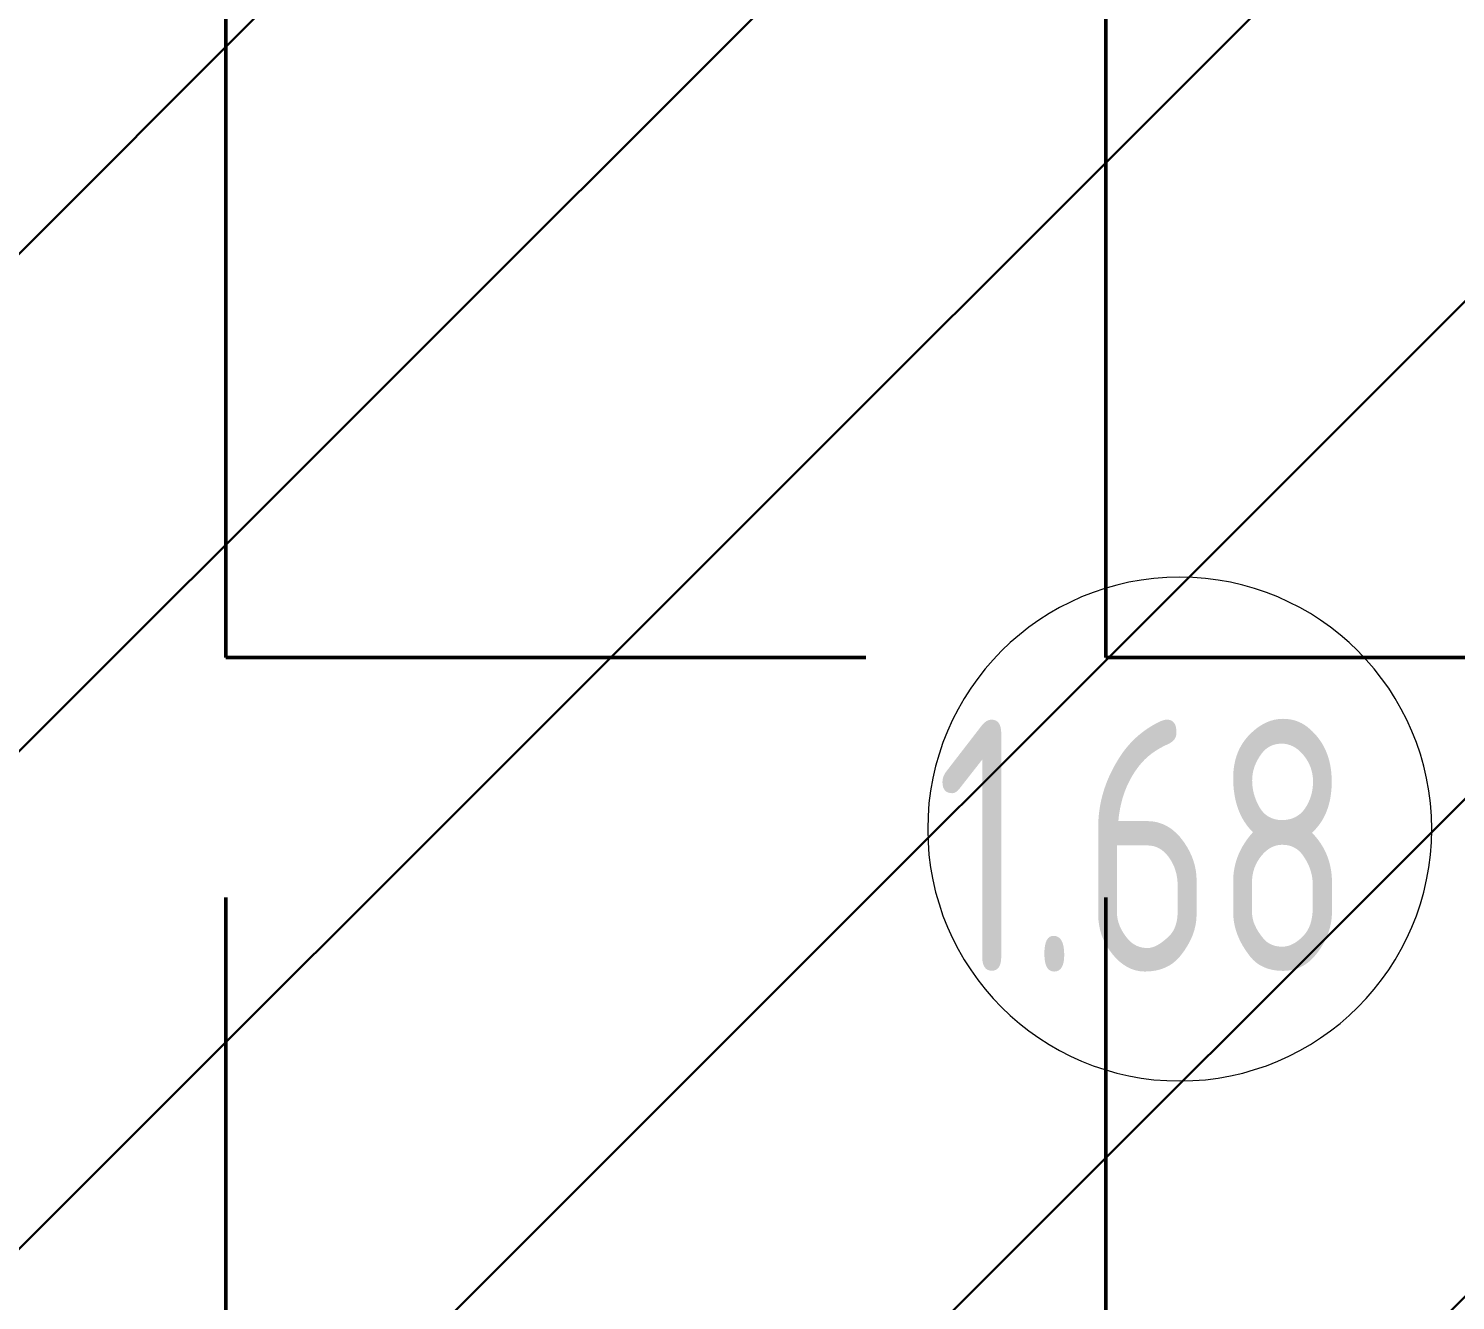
# Model space of a CAD drawing. Header units: millimetres. Extents: x -213911 to 415037, y -3642 to 107391.
# Drawn here: x 102639 to 105470, y 5710 to 8235 of the extents above; entities that cross this region are included whole.
import ezdxf

# ---------------------------------------------------------------- set-up
doc = ezdxf.new("R2010")
doc.units = ezdxf.units.MM
for name, color, linetype, lineweight in [('1)CF2', 3, 'Continuous', 30), ('7.1)Армстрон', 30, 'Continuous', 50), ('A-AREA-IDEN', 7, 'Continuous', 9)]:
    doc.layers.add(name, color=color, linetype=linetype, lineweight=lineweight)
doc.styles.add('СПДС', font='ГОСТ тип А.ttf', dxfattribs={"width": 0.9})

# ---------------------------------------------------------------- blocks, each defined once
blk = doc.blocks.new('Марка_Помещения - Номер-25198446-Объем проектирования 1 этажа')
at = {"layer": 'A-AREA-IDEN'}
for start, end in [(360, 180), (180, 360)]:
    blk.add_arc((0, 0), 2.5, start, end, dxfattribs=at)

msp = doc.modelspace()

# ---------------------------------------------------------------- hatches: boundary and pattern name
at = {"layer": '1)CF2'}
h = msp.add_hatch(dxfattribs=at)
h.set_pattern_fill('ANSI31', color=256, scale=220)
h.paths.add_polyline_path([(107117.8, 5788.9), (107129.6, 8231.6), (107131.1, 8882.2), (107131.1, 8883.1), (107125.1, 8883.1), (107128, 10127), (101656.1, 10139.9), (101643.9, 4940.4), (101623.9, 4940.4), (101612.9, 281.9), (101872.9, 281.3), (101872.1, -68.7), (105510.1, -77.2), (105510.9, 272.8), (106032.9, 271.6), (106032.1, -78.4), (107110.1, -81), (107111, 289.5), (107111, 292.7), (107116.1, 2491.6), (107116.7, 2724.1), (107110.6, 2724.1), (107111.6, 3120.9), (107122.8, 5322.1), (107116.7, 5322.1)])
at = {"layer": '7.1)Армстрон'}
h = msp.add_hatch(dxfattribs=at)
h.set_pattern_fill('ANGLE', color=256, scale=250)
h.set_pattern_definition([(0, (0, 0), (0, 1746.25), [1270, -476.25]), (90, (0, 0), (-1746.25, 1e-13), [1270, -476.25])])
h.paths.add_polyline_path([(107117.8, 5788.9), (107129.6, 8231.6), (107131.1, 8882.2), (107131.1, 8883.1), (107125.1, 8883.1), (107128, 10127), (101656.1, 10139.9), (101643.9, 4940.4), (101623.9, 4940.4), (101612.9, 281.9), (101872.9, 281.3), (101872.1, -68.7), (105510.1, -77.2), (105510.9, 272.8), (106032.9, 271.6), (106032.1, -78.4), (107110.1, -81), (107111, 289.5), (107111, 292.7), (107116.1, 2491.6), (107116.7, 2724.1), (107110.6, 2724.1), (107111.6, 3120.9), (107122.8, 5322.1), (107116.7, 5322.1)])

# ---------------------------------------------------------------- block references
at = {"layer": 'A-AREA-IDEN', "xscale": 199.9999999999999, "yscale": 199.9999999999999, "zscale": 199.9999999999999}
msp.add_blockref('Марка_Помещения - Номер-25198446-Объем проектирования 1 этажа', (104922.7, 6645.8), dxfattribs=at)

# ---------------------------------------------------------------- texts
at = {"layer": 'A-AREA-IDEN', "insert": (104439, 6863), "char_height": 500, "width": 1212.151, "attachment_point": 1, "style": 'СПДС'}
msp.add_mtext('1.68', dxfattribs=at)

doc.saveas('drawing.dxf')
